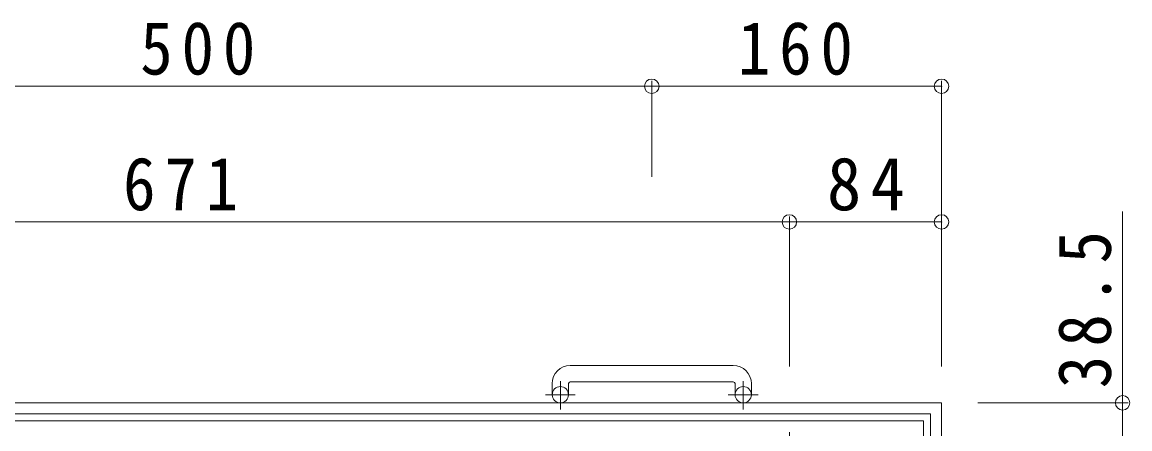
# Model space of a CAD drawing. Units: millimetres at full size, sheet at 1:10. Extents: x -1623 to 1773, y -1938 to 1767.
# Drawn here: x -1025 to -414, y 1542 to 1767 of the extents above; entities that cross this region are included whole.
import ezdxf

# ---------------------------------------------------------------- set-up
doc = ezdxf.new("R2010")
doc.units = ezdxf.units.MM
doc.header["$LTSCALE"] = 10
doc.header["$PDMODE"] = 32
doc.header["$PDSIZE"] = 8
doc.linetypes.add('CHAIN1', pattern=[8, 5, -1, 1, -1])
for name, color, linetype, lineweight in [('C-1', 2, 'Continuous', 9), ('C-2', 3, 'Continuous', 9), ('C-4', 7, 'Continuous', 9)]:
    doc.layers.add(name, color=color, linetype=linetype, lineweight=lineweight)
doc.styles.add('ＭＳ ゴシック', font='')
doc.styles.get('ＭＳ ゴシック').set_extended_font_data('MS Gothic')

msp = doc.modelspace()

# ---------------------------------------------------------------- linework, layer by layer
at = {"layer": 'C-1'}
for p, q in [((-632.58, 1576.82), (-722.58, 1576.82)), ((-732.58, 1566.82), (-732.58, 1560.72)), ((-723.58, 1566.82), (-723.58, 1560.72)), ((-722.58, 1567.82), (-632.58, 1567.82)), ((-631.58, 1566.82), (-631.58, 1560.72)), ((-622.58, 1566.82), (-622.58, 1560.72)), ((-1337.58, 1556.22), (-517.58, 1556.22)), ((-517.58, 736.22), (-517.58, 1556.22)), ((-1331.58, 1550.22), (-523.58, 1550.22)), ((-523.58, 1550.22), (-523.58, 742.22))]:
    msp.add_line(p, q, dxfattribs=at)
at = {"layer": 'C-1', "linetype": 'CHAIN1'}
for p, q in [((-728.08, 1552.61), (-728.08, 1568.21)), ((-627.08, 1552.61), (-627.08, 1568.21)), ((-719.92, 1560.72), (-736.33, 1560.72)), ((-618.92, 1560.72), (-635.33, 1560.72)), ((-601.58, 1490.08), (-601.58, 1545.35))]:
    msp.add_line(p, q, dxfattribs=at)
at = {"layer": 'C-1'}
for centre in [(-728.08, 1560.72), (-627.08, 1560.72)]:
    msp.add_circle(centre, 4.5, dxfattribs=at)
for centre, radius, start, end in [((-722.58, 1566.82), 10, 90, 180), ((-632.58, 1566.82), 10, 0, 90), ((-722.58, 1566.82), 1, 90, 180), ((-632.58, 1566.82), 1, 0, 90)]:
    msp.add_arc(centre, radius, start, end, dxfattribs=at)
at = {"layer": 'C-2'}
for p in [(-1327.58, 1546.22), (-527.58, 746.22)]:
    msp.add_line(p, (-527.58, 1546.22), dxfattribs=at)
at = {"layer": 'C-4'}
for p, q in [((-1177.58, 1731.22), (-677.58, 1731.22)), ((-677.58, 1734.22), (-677.58, 1681.23)), ((-677.58, 1731.22), (-517.58, 1731.22)), ((-517.58, 1734.22), (-517.58, 1576.22)), ((-601.58, 1659.22), (-601.58, 1576.22)), ((-417.58, 1662.04), (-417.58, 1517.72)), ((-1272.58, 1656.22), (-601.58, 1656.22)), ((-601.58, 1656.22), (-517.58, 1656.22)), ((-414.58, 1556.22), (-497.58, 1556.22))]:
    msp.add_line(p, q, dxfattribs=at)
for p in [(-677.58, 1731.22), (-517.58, 1731.22), (-601.58, 1656.22), (-517.58, 1656.22), (-417.58, 1556.22)]:
    msp.add_point(p, dxfattribs=at)

# ---------------------------------------------------------------- texts
at = {"layer": 'C-4', "color": 2, "char_height": 29.33, "attachment_point": 7, "style": 'ＭＳ ゴシック'}
for s, insert in [('\\T1.27;\\W0.9;500', (-960.08, 1737.22)), ('\\T1.27;\\W0.9;160', (-630.08, 1737.22)), ('\\T1.27;\\W0.9;671', (-969.58, 1662.22)), ('\\T1.27;\\W0.95;84', (-580.83, 1662.22))]:
    msp.add_mtext(s, dxfattribs=dict(at, insert=insert))
at = {"layer": 'C-4', "color": 2, "insert": (-423.58, 1564.29), "char_height": 29.33, "attachment_point": 7, "rotation": 90, "style": 'ＭＳ ゴシック'}
msp.add_mtext('\\T1.28;\\W0.9;38.5', dxfattribs=at)

doc.saveas('drawing.dxf')
